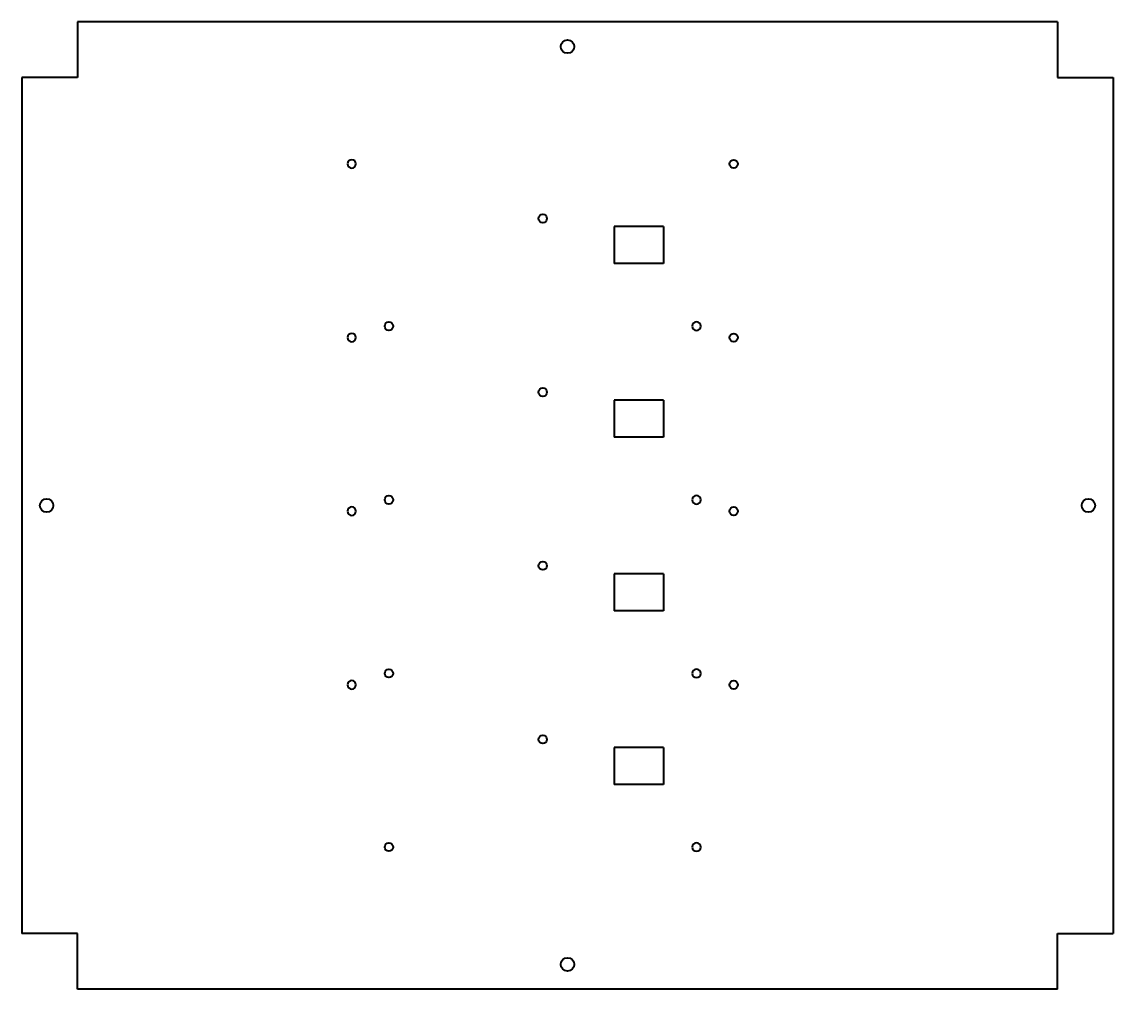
# Model space of a CAD drawing. Header units: inches. Extents: x -220 to 220, y -195 to 195.
import ezdxf

# ---------------------------------------------------------------- set-up
doc = ezdxf.new("R2010")
doc.units = ezdxf.units.IN
doc.header["$MEASUREMENT"] = 0
doc.layers.add('Visible', color=7, linetype='Continuous', lineweight=40)

msp = doc.modelspace()

# ---------------------------------------------------------------- linework, layer by layer
at = {"layer": 'Visible'}
for p, q in [((197.5, 195, 6), (-197.5, 195, 6)), ((-197.5, 195, 6), (-197.5, 172.5, 6)), ((197.5, 195, 6), (197.5, 172.5, 6)), ((-197.5, 172.5, 6), (-220, 172.5, 6)), ((-220, 172.5, 6), (-220, -172.5, 6)), ((197.5, 172.5, 6), (220, 172.5, 6)), ((220, 172.5, 6), (220, -172.5, 6)), ((38.75, 112.5, 6), (18.75, 112.5, 6)), ((18.75, 112.5, 6), (18.75, 97.5, 6)), ((38.75, 112.5, 6), (38.75, 97.5, 6)), ((38.75, 97.5, 6), (18.75, 97.5, 6)), ((38.75, 42.5, 6), (18.75, 42.5, 6)), ((18.75, 42.5, 6), (18.75, 27.5, 6)), ((38.75, 42.5, 6), (38.75, 27.5, 6)), ((38.75, 27.5, 6), (18.75, 27.5, 6)), ((38.75, -27.5, 6), (18.75, -27.5, 6)), ((18.75, -27.5, 6), (18.75, -42.5, 6)), ((38.75, -27.5, 6), (38.75, -42.5, 6)), ((38.75, -42.5, 6), (18.75, -42.5, 6)), ((38.75, -97.5, 6), (18.75, -97.5, 6)), ((18.75, -97.5, 6), (18.75, -112.5, 6)), ((38.75, -97.5, 6), (38.75, -112.5, 6)), ((38.75, -112.5, 6), (18.75, -112.5, 6)), ((-197.5, -172.5, 6), (-220, -172.5, 6)), ((-197.5, -195, 6), (-197.5, -172.5, 6)), ((197.5, -195, 6), (197.5, -172.5, 6)), ((197.5, -172.5, 6), (220, -172.5, 6)), ((197.5, -195, 6), (-197.5, -195, 6))]:
    msp.add_line(p, q, dxfattribs=at)
for centre, radius in [((0, 185, 6), 2.7), ((67, 137.7, 6), 1.7), ((-10, 115.7, 6), 1.7), ((-72, 72.3, 6), 1.7), ((67, 67.7, 6), 1.7), ((-10, 45.7, 6), 1.7), ((-210, 0, 6), 2.7), ((-72, 2.3, 6), 1.7), ((210, 0, 6), 2.7), ((67, -2.3, 6), 1.7), ((-10, -24.3, 6), 1.7), ((-72, -67.7, 6), 1.7), ((67, -72.3, 6), 1.7), ((-10, -94.3, 6), 1.7), ((-72, -137.7, 6), 1.7), ((0, -185, 6), 2.7)]:
    msp.add_circle(centre, radius, dxfattribs=at)
at = {"layer": 'Visible', "extrusion": (0, 0, -1)}
for centre in [(87, 137.7, -6), (-52, 72.3, -6), (87, 67.7, -6), (-52, 2.3, -6), (87, -2.3, -6), (-52, -67.7, -6), (87, -72.3, -6), (-52, -137.7, -6)]:
    msp.add_circle(centre, 1.7, dxfattribs=at)

doc.saveas('drawing.dxf')
